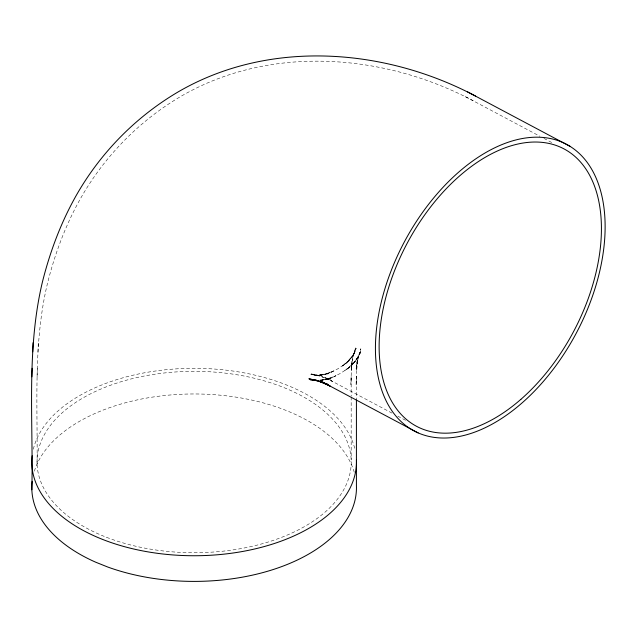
<?xml version="1.0" encoding="UTF-8"?>
<svg xmlns="http://www.w3.org/2000/svg" width="637" height="637" viewBox="0 0 637 637"><rect width="100%" height="100%" fill="white"/><g stroke="black" fill="none" stroke-linecap="round" stroke-linejoin="round"><path stroke-width="0.48" stroke-dasharray="3.19 2.39" d="M37.081 464.062C37.702 403.747 33.228 342.348 47.536 283.147C54.981 253.422 65.778 224.527 80.915 197.836C104.675 156.153 139.24 120.895 180.597 96.545C269.929 44.415 383.848 53.381 473.116 100.718M37.949 351.966L38.276 343.216M37.081 376.809L37.4 368.52M319.893 380.13L327.529 379.095L320.26 380.504L331.646 377.63L324.918 379.867L336.025 375.711L329.807 378.752L340.429 373.378L350.39 366.872L344.641 370.734L353.798 363.194L348.495 367.899L356.68 359.475L351.815 365.073L358.894 355.924L354.498 362.453L360.359 352.779L356.457 360.295L361.02 350.294L357.66 358.87L360.853 348.765L358.098 358.448L356.123 368.799L357.827 359.324L356.577 370.814L356.919 361.768L356.091 384.78L356.417 376.212L356.417 398.866M319.997 380.377L323.922 380.106L320.156 380.185M465.376 96.633L539.913 136.286M543.942 138.396L553.569 143.516M392.002 413.102L324.599 377.247L332.347 381.332L321.55 376.578L330.316 379.732L320.132 376.196L310.139 373.68L320.156 375.894L310.824 374.476L321.406 375.496L312.703 375.105L323.652 374.875L315.562 375.44L326.654 373.927L319.145 375.384L330.165 372.605L323.214 374.922L333.955 370.893L327.529 374.046L337.809 368.839L347.444 362.549L341.504 366.538L350.366 359.244L344.88 364.109L352.802 355.956L347.786 361.728L354.642 352.874L350.111 359.602L355.78 350.239L351.767 357.97L356.179 348.296L352.739 357.086L355.828 347.3L353.009 357.214L350.987 367.804L352.635 358.631L351.353 370.36L351.688 361.609L350.868 384.517L351.178 376.228L351.178 395.935M397.799 416.152L406.525 420.794M351.178 396.923L351.178 459.994M34.342 471.173A162.324 93.719 0 0 1 195.344 393.969A162.324 93.719 0 0 1 354.331 472.558M33.331 449.212A162.324 93.719 0 0 1 194.54 368.313A162.324 93.719 0 0 1 355.04 449.682M106.618 537.341A157.084 90.693 0 0 0 350.868 468.131A157.084 90.693 0 0 0 124.916 380.608A157.084 90.693 0 0 0 106.618 537.341"/><path stroke-width="0.96" d="M31.85 489.781C33.435 420.571 26.189 349.96 42.44 281.912C50.005 251.734 60.977 222.401 76.329 195.296C100.55 152.784 135.8 116.842 177.978 92.007C268.846 38.976 384.764 47.894 475.592 96.107M32.718 351.807L33.06 342.762M31.85 376.825L32.176 368.258M316.382 380.265L312.616 380.345L316.374 380.512M316.517 380.289L310.139 379.668L319.241 381.045L308.889 378.76L318.659 381.221L328.604 384.676L319.551 381.42L330.125 386.078L322.123 381.858L418.159 432.913M467.59 91.887L570.131 146.399A162.324 97.326 -62 0 1 521.87 403.094A162.324 97.326 -62 0 1 378.848 313.356A162.324 97.326 -62 0 1 570.131 146.399M356.417 399.853L356.417 485.577A162.324 93.719 0 0 1 274.244 569.191A162.324 93.719 0 0 1 107.772 567.034L95.797 562.24A162.324 93.719 0 0 1 32.176 481.373M356.417 459.922A162.324 93.719 0 0 1 190.487 555.719A162.324 93.719 0 0 1 32.176 455.726M520.851 399.367A157.084 94.188 -62 0 0 567.559 150.953A157.084 94.188 -62 0 0 382.439 312.528A157.084 94.188 -62 0 0 520.851 399.367"/></g></svg>
